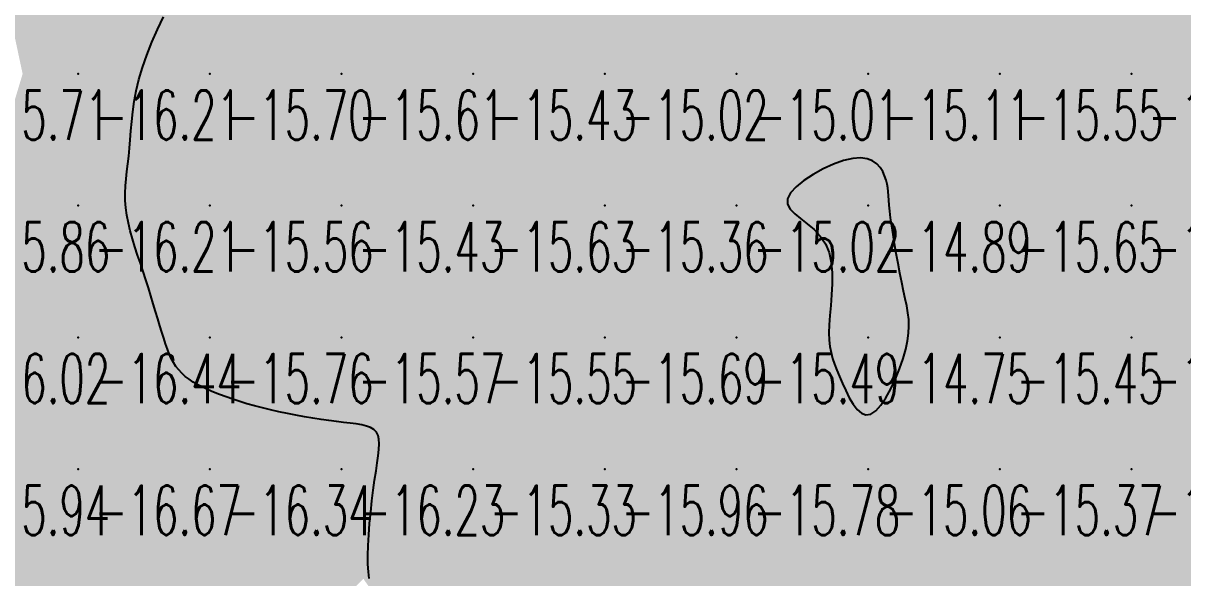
# Model space of a CAD drawing. Header units: millimetres. Extents: x 88261 to 90953, y 390274 to 392322.
# Drawn here: x 89646.1 to 89734.1, y 390839 to 390881.1 of the extents above; entities that cross this region are included whole.
import ezdxf
from ezdxf.enums import TextEntityAlignment as Align

# ---------------------------------------------------------------- set-up
doc = ezdxf.new("R2010")
doc.units = ezdxf.units.MM
doc.header["$LTSCALE"] = 25
for name, color, linetype in [('CN_03_00', 7, 'Continuous'), ('CN_04_00', 242, 'Continuous'), ('COTEAlt', 7, 'Continuous'), ('TN_COLORIAGE', 7, 'Continuous')]:
    doc.layers.add(name, color=color, linetype=linetype)
doc.styles.add('Simplex 1.0', font='Simplex.shx', dxfattribs={"width": 0.99, "height": 2.5})
doc.styles.get("Standard").update_dxf_attribs({"font": 'times.ttf'})

# ---------------------------------------------------------------- blocks, each defined once
blk = doc.blocks.new('COTE')
at = {"color": 0}
blk.add_point((0, 0), dxfattribs=at)
at = {"layer": 'COTEAlt'}
blk.add_attdef('ALT', text='', height=3.75, dxfattribs=at).set_placement((1.25, -1.25), align=Align.TOP_LEFT)

msp = doc.modelspace()

# ---------------------------------------------------------------- linework, layer by layer
at = {"layer": 'CN_03_00', "elevation": -16, "flags": 128}
msp.add_lwpolyline([(89672.352, 390838.947), (89672.29, 390839.442), (89672.256, 390840.018), (89672.251, 390840.692), (89672.275, 390841.446), (89672.322, 390842.259), (89672.388, 390843.108), (89672.47, 390843.971), (89672.564, 390844.823), (89672.665, 390845.643), (89672.769, 390846.408), (89672.872, 390847.099), (89672.966, 390847.715), (89673.043, 390848.261), (89673.096, 390848.739), (89673.116, 390849.153), (89673.094, 390849.507), (89673.025, 390849.804), (89672.898, 390850.047), (89672.708, 390850.24), (89672.457, 390850.392), (89672.148, 390850.509), (89671.786, 390850.599), (89671.374, 390850.671), (89670.916, 390850.732), (89670.415, 390850.789), (89669.875, 390850.851), (89669.301, 390850.925), (89668.699, 390851.01), (89668.074, 390851.106), (89667.435, 390851.213), (89666.787, 390851.33), (89666.138, 390851.456), (89665.493, 390851.591), (89664.86, 390851.733), (89664.245, 390851.883), (89663.648, 390852.039), (89663.072, 390852.201), (89662.518, 390852.368), (89661.987, 390852.54), (89661.48, 390852.716), (89660.998, 390852.895), (89660.542, 390853.077), (89660.114, 390853.261), (89659.713, 390853.449), (89659.339, 390853.643), (89658.993, 390853.845), (89658.675, 390854.056), (89658.385, 390854.28), (89658.122, 390854.517), (89657.887, 390854.77), (89657.679, 390855.041), (89657.494, 390855.332), (89657.328, 390855.645), (89657.175, 390855.983), (89657.032, 390856.348), (89656.893, 390856.742), (89656.755, 390857.168), (89656.612, 390857.629), (89656.461, 390858.125), (89656.301, 390858.653), (89656.133, 390859.208), (89655.957, 390859.786), (89655.774, 390860.382), (89655.583, 390860.992), (89655.386, 390861.612), (89655.184, 390862.236), (89654.976, 390862.861), (89654.769, 390863.484), (89654.568, 390864.103), (89654.379, 390864.717), (89654.209, 390865.324), (89654.063, 390865.921), (89653.947, 390866.507), (89653.868, 390867.08), (89653.829, 390867.639), (89653.825, 390868.189), (89653.85, 390868.735), (89653.896, 390869.283), (89653.957, 390869.839), (89654.025, 390870.407), (89654.094, 390870.994), (89654.157, 390871.605), (89654.21, 390872.245), (89654.26, 390872.917), (89654.32, 390873.623), (89654.398, 390874.364), (89654.508, 390875.143), (89654.658, 390875.961), (89654.861, 390876.822), (89655.127, 390877.725), (89655.462, 390878.671), (89655.853, 390879.641), (89656.283, 390880.615), (89656.733, 390881.572)], dxfattribs=at)
at = {"layer": 'CN_04_00', "elevation": -15, "flags": 128}
msp.add_lwpolyline([(89710.827, 390851.654), (89711.216, 390852.087), (89711.603, 390852.661), (89711.974, 390853.34), (89712.321, 390854.085), (89712.632, 390854.859), (89712.896, 390855.624), (89713.102, 390856.343), (89713.243, 390856.988), (89713.322, 390857.568), (89713.348, 390858.102), (89713.328, 390858.609), (89713.27, 390859.109), (89713.18, 390859.622), (89713.068, 390860.165), (89712.94, 390860.758), (89712.802, 390861.415), (89712.661, 390862.121), (89712.52, 390862.858), (89712.383, 390863.606), (89712.253, 390864.345), (89712.136, 390865.055), (89712.035, 390865.718), (89711.955, 390866.314), (89711.896, 390866.829), (89711.856, 390867.271), (89711.826, 390867.655), (89711.801, 390867.993), (89711.772, 390868.301), (89711.735, 390868.592), (89711.681, 390868.88), (89711.604, 390869.18), (89711.497, 390869.499), (89711.351, 390869.824), (89711.154, 390870.136), (89710.898, 390870.415), (89710.572, 390870.642), (89710.167, 390870.799), (89709.671, 390870.865), (89709.075, 390870.822), (89708.378, 390870.657), (89707.616, 390870.385), (89706.832, 390870.029), (89706.07, 390869.61), (89705.375, 390869.152), (89704.791, 390868.676), (89704.363, 390868.204), (89704.133, 390867.759), (89704.132, 390867.355), (89704.328, 390866.982), (89704.674, 390866.621), (89705.122, 390866.253), (89705.626, 390865.86), (89706.139, 390865.424), (89706.615, 390864.925), (89707.006, 390864.347), (89707.276, 390863.676), (89707.436, 390862.931), (89707.508, 390862.133), (89707.512, 390861.308), (89707.47, 390860.478), (89707.403, 390859.668), (89707.333, 390858.9), (89707.281, 390858.198), (89707.265, 390857.58), (89707.286, 390857.033), (89707.343, 390856.541), (89707.433, 390856.086), (89707.553, 390855.649), (89707.702, 390855.214), (89707.878, 390854.762), (89708.079, 390854.275), (89708.302, 390853.745), (89708.546, 390853.196), (89708.812, 390852.663), (89709.099, 390852.178), (89709.406, 390851.776), (89709.733, 390851.49), (89710.08, 390851.354), (89710.445, 390851.401), (89710.827, 390851.654)], close=True, dxfattribs=at)
at = {"layer": 'TN_COLORIAGE', "color": 183}
for points in [[(89650.249, 390887.239, -16), (89645.016, 390882.007, -16), (89650.249, 390877.239, -16), (89646.036, 390877.239, -16)], [(89650.249, 390887.239, -16), (89659.467, 390887.239, -16), (89650.249, 390877.239, -16), (89659.115, 390886.106, -16)], [(89654.337, 390877.239, -16.209), (89659.115, 390886.106, -16.209), (89650.249, 390877.239, -16.209)], [(89646.036, 390877.239, -16.209), (89644.229, 390871.22, -16.209), (89650.249, 390877.239, -16.209)], [(89650.249, 390877.239, -16), (89644.229, 390871.22, -16), (89650.249, 390867.239, -16), (89644.269, 390867.239, -16)], [(89650.249, 390877.239, -16), (89654.337, 390877.239, -16), (89650.249, 390867.239, -16), (89654.297, 390871.288, -16)], [(89653.416, 390867.239, -16.206), (89654.297, 390871.288, -16.206), (89650.249, 390867.239, -16.206)], [(89650.249, 390867.239, -16), (89644.269, 390867.239, -16), (89640.249, 390857.239, -16), (89640.249, 390858.627, -16)], [(89640.249, 390857.239, -16.206), (89650.249, 390857.239, -16.206), (89650.249, 390867.239, -16.206)], [(89650.249, 390857.239, -16), (89655.244, 390862.234, -16), (89650.249, 390867.239, -16), (89653.416, 390867.239, -16)], [(89655.244, 390862.234, -16.443), (89656.71, 390857.239, -16.443), (89650.249, 390857.239, -16.443)], [(89650.249, 390857.239, -16), (89641.422, 390848.413, -16), (89640.249, 390857.239, -16), (89640.249, 390854.493, -16)], [(89650.249, 390847.239, -16), (89641.056, 390847.239, -16), (89650.249, 390857.239, -16), (89641.422, 390848.413, -16)], [(89650.249, 390847.239, -16), (89657.591, 390854.581, -16), (89650.249, 390857.239, -16), (89656.71, 390857.239, -16)], [(89650.249, 390847.239, -16), (89657.591, 390854.581, -16), (89660.249, 390847.239, -16), (89660.249, 390853.055, -16)], [(89664.666, 390851.657, -16.337), (89660.249, 390853.055, -16.337), (89660.249, 390847.239, -16.337)], [(89660.249, 390847.239, -16), (89664.666, 390851.657, -16), (89670.249, 390847.239, -16), (89670.249, 390850.718, -16)], [(89673.59, 390850.581, -16.227), (89670.249, 390850.718, -16.227), (89670.249, 390847.239, -16.227)], [(89672.777, 390847.239, -16.227), (89673.59, 390850.581, -16.227), (89670.249, 390847.239, -16.227)], [(89650.249, 390847.239, -16), (89641.056, 390847.239, -16), (89640.249, 390837.239, -16), (89640.249, 390842.642, -16)], [(89640.249, 390837.239, -16.67), (89650.249, 390837.239, -16.67), (89650.249, 390847.239, -16.67)], [(89650.249, 390847.239, -16.337), (89650.249, 390837.239, -16.337), (89660.249, 390847.239, -16.337)], [(89650.249, 390837.239, -16.337), (89660.249, 390837.239, -16.337), (89660.249, 390847.239, -16.337)], [(89660.249, 390847.239, -16.227), (89660.249, 390837.239, -16.227), (89670.249, 390847.239, -16.227)], [(89660.249, 390837.239, -16.227), (89670.249, 390837.239, -16.227), (89670.249, 390847.239, -16.227)], [(89670.249, 390847.239, -16), (89672.777, 390847.239, -16), (89670.249, 390837.239, -16), (89671.917, 390838.908, -16)]]:
    msp.add_solid(points, dxfattribs=at)
at = {"layer": 'TN_COLORIAGE', "color": 241}
for points in [[(89659.115, 390886.106, -15.697), (89654.337, 390877.239, -15.697), (89660.249, 390887.239, -15.697), (89660.249, 390877.239, -15.697)], [(89660.249, 390887.239, -15.695), (89660.249, 390877.239, -15.695), (89670.249, 390887.239, -15.695)], [(89660.249, 390877.239, -15.695), (89670.249, 390877.239, -15.695), (89670.249, 390887.239, -15.695)], [(89670.249, 390887.239, -15.448), (89670.249, 390877.239, -15.448), (89680.249, 390887.239, -15.448)], [(89670.249, 390877.239, -15.448), (89680.249, 390877.239, -15.448), (89680.249, 390887.239, -15.448)], [(89680.249, 390887.239, -15.18), (89680.249, 390877.239, -15.18), (89690.249, 390887.239, -15.18)], [(89680.249, 390877.239, -15.18), (89690.249, 390877.239, -15.18), (89690.249, 390887.239, -15.18)], [(89690.249, 390887.239, -15.155), (89690.249, 390877.239, -15.155), (89700.249, 390887.239, -15.155)], [(89690.249, 390877.239, -15.155), (89700.249, 390877.239, -15.155), (89700.249, 390887.239, -15.155)], [(89700.249, 390887.239, -15.332), (89700.249, 390877.239, -15.332), (89710.249, 390887.239, -15.332)], [(89700.249, 390877.239, -15.332), (89710.249, 390877.239, -15.332), (89710.249, 390887.239, -15.332)], [(89710.249, 390887.239, -15.316), (89710.249, 390877.239, -15.316), (89720.249, 390887.239, -15.316)], [(89710.249, 390877.239, -15.316), (89720.249, 390877.239, -15.316), (89720.249, 390887.239, -15.316)], [(89720.249, 390887.239, -15.239), (89720.249, 390877.239, -15.239), (89730.249, 390887.239, -15.239)], [(89720.249, 390877.239, -15.239), (89730.249, 390877.239, -15.239), (89730.249, 390887.239, -15.239)], [(89730.249, 390877.239, -15), (89736.403, 390883.393, -15), (89730.249, 390887.239, -15), (89734.876, 390887.239, -15)], [(89736.403, 390883.393, -15.444), (89738.157, 390877.239, -15.444), (89730.249, 390877.239, -15.444)], [(89654.297, 390871.288, -15.556), (89653.416, 390867.239, -15.556), (89660.249, 390877.239, -15.556), (89660.249, 390867.239, -15.556)], [(89654.297, 390871.288, -15.697), (89654.337, 390877.239, -15.697), (89660.249, 390877.239, -15.697)], [(89660.249, 390877.239, -15.609), (89660.249, 390867.239, -15.609), (89670.249, 390877.239, -15.609)], [(89660.249, 390867.239, -15.609), (89670.249, 390867.239, -15.609), (89670.249, 390877.239, -15.609)], [(89670.249, 390877.239, -15.434), (89670.249, 390867.239, -15.434), (89680.249, 390877.239, -15.434)], [(89670.249, 390867.239, -15.434), (89680.249, 390867.239, -15.434), (89680.249, 390877.239, -15.434)], [(89680.249, 390877.239, -15.019), (89680.249, 390867.239, -15.019), (89690.249, 390877.239, -15.019)], [(89680.249, 390867.239, -15.019), (89690.249, 390867.239, -15.019), (89690.249, 390877.239, -15.019)], [(89690.249, 390877.239, -15.007), (89690.249, 390867.239, -15.007), (89700.249, 390877.239, -15.007)], [(89690.249, 390867.239, -15.007), (89700.249, 390867.239, -15.007), (89700.249, 390877.239, -15.007)], [(89700.249, 390877.239, -15.111), (89700.249, 390867.239, -15.111), (89710.249, 390877.239, -15.111)], [(89710.249, 390877.239, -15), (89710.249, 390872.195, -15), (89700.249, 390867.239, -15), (89701.536, 390867.239, -15)], [(89720.249, 390877.239, -15), (89711.92, 390868.911, -15), (89710.249, 390877.239, -15), (89710.249, 390872.195, -15)], [(89720.249, 390867.239, -15), (89711.695, 390867.239, -15), (89720.249, 390877.239, -15), (89711.92, 390868.911, -15)], [(89720.249, 390877.239, -15.444), (89720.249, 390867.239, -15.444), (89730.249, 390877.239, -15.444)], [(89720.249, 390867.239, -15.444), (89730.249, 390867.239, -15.444), (89730.249, 390877.239, -15.444)], [(89730.249, 390867.239, -15), (89738.976, 390875.966, -15), (89730.249, 390877.239, -15), (89738.157, 390877.239, -15)], [(89730.249, 390867.239, -15), (89738.976, 390875.966, -15), (89740.249, 390867.239, -15), (89740.249, 390871.396, -15)], [(89653.416, 390867.239, -15.556), (89655.244, 390862.234, -15.556), (89660.249, 390867.239, -15.556)], [(89656.71, 390857.239, -15.556), (89655.244, 390862.234, -15.556), (89660.249, 390857.239, -15.556), (89660.249, 390867.239, -15.556)], [(89660.249, 390867.239, -15.429), (89660.249, 390857.239, -15.429), (89670.249, 390867.239, -15.429)], [(89660.249, 390857.239, -15.429), (89670.249, 390857.239, -15.429), (89670.249, 390867.239, -15.429)], [(89670.249, 390867.239, -15.633), (89670.249, 390857.239, -15.633), (89680.249, 390867.239, -15.633)], [(89670.249, 390857.239, -15.633), (89680.249, 390857.239, -15.633), (89680.249, 390867.239, -15.633)], [(89680.249, 390867.239, -15.364), (89680.249, 390857.239, -15.364), (89690.249, 390867.239, -15.364)], [(89680.249, 390857.239, -15.364), (89690.249, 390857.239, -15.364), (89690.249, 390867.239, -15.364)], [(89690.249, 390867.239, -15.016), (89690.249, 390857.239, -15.016), (89700.249, 390867.239, -15.016)], [(89690.249, 390857.239, -15.016), (89700.249, 390857.239, -15.016), (89700.249, 390867.239, -15.016)], [(89700.249, 390857.239, -15), (89708.41, 390865.4, -15), (89700.249, 390867.239, -15), (89701.536, 390867.239, -15)], [(89713.027, 390860.018, -15.647), (89711.695, 390867.239, -15.647), (89720.249, 390867.239, -15.647)], [(89720.249, 390867.239, -15), (89713.027, 390860.018, -15), (89720.249, 390857.239, -15), (89713.834, 390857.239, -15)], [(89720.249, 390867.239, -15.806), (89720.249, 390857.239, -15.806), (89730.249, 390867.239, -15.806)], [(89720.249, 390857.239, -15.806), (89730.249, 390857.239, -15.806), (89730.249, 390867.239, -15.806)], [(89730.249, 390867.239, -15.084), (89730.249, 390857.239, -15.084), (89740.249, 390867.239, -15.084)], [(89730.249, 390857.239, -15.084), (89740.249, 390857.239, -15.084), (89740.249, 390867.239, -15.084)], [(89706.859, 390857.239, -15.485), (89708.41, 390865.4, -15.485), (89700.249, 390857.239, -15.485)], [(89656.71, 390857.239, -15.757), (89657.591, 390854.581, -15.757), (89660.249, 390857.239, -15.757)], [(89660.249, 390853.055, -15.757), (89657.591, 390854.581, -15.757), (89660.249, 390857.239, -15.757)], [(89660.249, 390853.055, -15.574), (89664.666, 390851.657, -15.574), (89660.249, 390857.239, -15.574), (89670.249, 390857.239, -15.574)], [(89670.249, 390850.718, -15.574), (89664.666, 390851.657, -15.574), (89670.249, 390857.239, -15.574)], [(89670.249, 390850.718, -15.547), (89673.59, 390850.581, -15.547), (89670.249, 390857.239, -15.547), (89680.249, 390857.239, -15.547)], [(89673.59, 390850.581, -15.328), (89672.777, 390847.239, -15.328), (89680.249, 390857.239, -15.328), (89680.249, 390847.239, -15.328)], [(89680.249, 390857.239, -15.694), (89680.249, 390847.239, -15.694), (89690.249, 390857.239, -15.694)], [(89680.249, 390847.239, -15.694), (89690.249, 390847.239, -15.694), (89690.249, 390857.239, -15.694)], [(89690.249, 390857.239, -15.485), (89690.249, 390847.239, -15.485), (89700.249, 390857.239, -15.485)], [(89690.249, 390847.239, -15.485), (89700.249, 390847.239, -15.485), (89700.249, 390857.239, -15.485)], [(89700.249, 390847.239, -15), (89707.841, 390854.832, -15), (89700.249, 390857.239, -15), (89706.859, 390857.239, -15)], [(89720.249, 390857.239, -15), (89713.834, 390857.239, -15), (89710.249, 390847.239, -15), (89710.249, 390849.085, -15)], [(89710.249, 390847.239, -15.445), (89720.249, 390847.239, -15.445), (89720.249, 390857.239, -15.445)], [(89720.249, 390857.239, -15.831), (89720.249, 390847.239, -15.831), (89730.249, 390857.239, -15.831)], [(89720.249, 390847.239, -15.831), (89730.249, 390847.239, -15.831), (89730.249, 390857.239, -15.831)], [(89730.249, 390857.239, -15.428), (89730.249, 390847.239, -15.428), (89740.249, 390857.239, -15.428)], [(89730.249, 390847.239, -15.428), (89740.249, 390847.239, -15.428), (89740.249, 390857.239, -15.428)], [(89700.249, 390847.239, -15), (89707.841, 390854.832, -15), (89710.249, 390847.239, -15), (89710.249, 390849.085, -15)], [(89671.917, 390838.908, -15.328), (89672.777, 390847.239, -15.328), (89680.249, 390847.239, -15.328)], [(89673.089, 390837.239, -15.328), (89671.917, 390838.908, -15.328), (89680.249, 390837.239, -15.328), (89680.249, 390847.239, -15.328)], [(89680.249, 390847.239, -15.962), (89680.249, 390837.239, -15.962), (89690.249, 390847.239, -15.962)], [(89680.249, 390837.239, -15.962), (89690.249, 390837.239, -15.962), (89690.249, 390847.239, -15.962)], [(89690.249, 390847.239, -15.785), (89690.249, 390837.239, -15.785), (89700.249, 390847.239, -15.785)], [(89690.249, 390837.239, -15.785), (89700.249, 390837.239, -15.785), (89700.249, 390847.239, -15.785)], [(89700.249, 390847.239, -15.056), (89700.249, 390837.239, -15.056), (89710.249, 390847.239, -15.056)], [(89700.249, 390837.239, -15.056), (89710.249, 390837.239, -15.056), (89710.249, 390847.239, -15.056)], [(89710.249, 390847.239, -15.366), (89710.249, 390837.239, -15.366), (89720.249, 390847.239, -15.366)], [(89710.249, 390837.239, -15.366), (89720.249, 390837.239, -15.366), (89720.249, 390847.239, -15.366)], [(89720.249, 390847.239, -15.753), (89720.249, 390837.239, -15.753), (89730.249, 390847.239, -15.753)], [(89720.249, 390837.239, -15.753), (89730.249, 390837.239, -15.753), (89730.249, 390847.239, -15.753)], [(89730.249, 390847.239, -15.408), (89730.249, 390837.239, -15.408), (89740.249, 390847.239, -15.408)], [(89730.249, 390837.239, -15.408), (89740.249, 390837.239, -15.408), (89740.249, 390847.239, -15.408)]]:
    msp.add_solid(points, dxfattribs=at)
at = {"layer": 'TN_COLORIAGE', "color": 231}
for points in [[(89701.536, 390867.239, -14.891), (89710.249, 390872.195, -14.891), (89710.249, 390867.239, -14.891)], [(89710.249, 390872.195, -14.891), (89711.92, 390868.911, -14.891), (89710.249, 390867.239, -14.891)], [(89711.92, 390868.911, -14.891), (89711.695, 390867.239, -14.891), (89710.249, 390867.239, -14.891)], [(89701.536, 390867.239, -14.891), (89708.41, 390865.4, -14.891), (89710.249, 390867.239, -14.891)], [(89708.41, 390865.4, -14.751), (89706.859, 390857.239, -14.751), (89710.249, 390867.239, -14.751), (89710.249, 390857.239, -14.751)], [(89711.695, 390867.239, -14.751), (89713.027, 390860.018, -14.751), (89710.249, 390867.239, -14.751), (89710.249, 390857.239, -14.751)], [(89713.834, 390857.239, -14.751), (89713.027, 390860.018, -14.751), (89710.249, 390857.239, -14.751)], [(89706.859, 390857.239, -14.751), (89707.841, 390854.832, -14.751), (89710.249, 390857.239, -14.751)], [(89710.249, 390849.085, -14.751), (89707.841, 390854.832, -14.751), (89710.249, 390857.239, -14.751)], [(89710.249, 390849.085, -14.751), (89713.834, 390857.239, -14.751), (89710.249, 390857.239, -14.751)]]:
    msp.add_solid(points, dxfattribs=at)

# ---------------------------------------------------------------- block references
at = {"layer": 'COTEAlt'}
ref = msp.add_blockref('COTE', (89640.249, 390877.239), dxfattribs=at)
ref.add_attrib('ALT', '-15.71', dxfattribs={"height": 3.75, "style": 'Simplex 1.0', "width": 0.6}).set_placement((89641.499, 390875.989), align=Align.TOP_LEFT)
ref = msp.add_blockref('COTE', (89650.249, 390877.239), dxfattribs=at)
ref.add_attrib('ALT', '-16.21', dxfattribs={"height": 3.75, "style": 'Simplex 1.0', "width": 0.6}).set_placement((89651.499, 390875.989), align=Align.TOP_LEFT)
ref = msp.add_blockref('COTE', (89660.249, 390877.239), dxfattribs=at)
ref.add_attrib('ALT', '-15.70', dxfattribs={"height": 3.75, "style": 'Simplex 1.0', "width": 0.6}).set_placement((89661.499, 390875.989), align=Align.TOP_LEFT)
ref = msp.add_blockref('COTE', (89670.249, 390877.239), dxfattribs=at)
ref.add_attrib('ALT', '-15.61', dxfattribs={"height": 3.75, "style": 'Simplex 1.0', "width": 0.6}).set_placement((89671.499, 390875.989), align=Align.TOP_LEFT)
ref = msp.add_blockref('COTE', (89680.249, 390877.239), dxfattribs=at)
ref.add_attrib('ALT', '-15.43', dxfattribs={"height": 3.75, "style": 'Simplex 1.0', "width": 0.6}).set_placement((89681.499, 390875.989), align=Align.TOP_LEFT)
ref = msp.add_blockref('COTE', (89690.249, 390877.239), dxfattribs=at)
ref.add_attrib('ALT', '-15.02', dxfattribs={"height": 3.75, "style": 'Simplex 1.0', "width": 0.6}).set_placement((89691.499, 390875.989), align=Align.TOP_LEFT)
ref = msp.add_blockref('COTE', (89700.249, 390877.239), dxfattribs=at)
ref.add_attrib('ALT', '-15.01', dxfattribs={"height": 3.75, "style": 'Simplex 1.0', "width": 0.6}).set_placement((89701.499, 390875.989), align=Align.TOP_LEFT)
ref = msp.add_blockref('COTE', (89710.249, 390877.239), dxfattribs=at)
ref.add_attrib('ALT', '-15.11', dxfattribs={"height": 3.75, "style": 'Simplex 1.0', "width": 0.6}).set_placement((89711.499, 390875.989), align=Align.TOP_LEFT)
ref = msp.add_blockref('COTE', (89720.249, 390877.239), dxfattribs=at)
ref.add_attrib('ALT', '-15.55', dxfattribs={"height": 3.75, "style": 'Simplex 1.0', "width": 0.6}).set_placement((89721.499, 390875.989), align=Align.TOP_LEFT)
ref = msp.add_blockref('COTE', (89730.249, 390877.239), dxfattribs=at)
ref.add_attrib('ALT', '-15.44', dxfattribs={"height": 3.75, "style": 'Simplex 1.0', "width": 0.6}).set_placement((89731.499, 390875.989), align=Align.TOP_LEFT)
ref = msp.add_blockref('COTE', (89640.249, 390867.239), dxfattribs=at)
ref.add_attrib('ALT', '-15.86', dxfattribs={"height": 3.75, "style": 'Simplex 1.0', "width": 0.6}).set_placement((89641.499, 390865.989), align=Align.TOP_LEFT)
ref = msp.add_blockref('COTE', (89650.249, 390867.239), dxfattribs=at)
ref.add_attrib('ALT', '-16.21', dxfattribs={"height": 3.75, "style": 'Simplex 1.0', "width": 0.6}).set_placement((89651.499, 390865.989), align=Align.TOP_LEFT)
ref = msp.add_blockref('COTE', (89660.249, 390867.239), dxfattribs=at)
ref.add_attrib('ALT', '-15.56', dxfattribs={"height": 3.75, "style": 'Simplex 1.0', "width": 0.6}).set_placement((89661.499, 390865.989), align=Align.TOP_LEFT)
ref = msp.add_blockref('COTE', (89670.249, 390867.239), dxfattribs=at)
ref.add_attrib('ALT', '-15.43', dxfattribs={"height": 3.75, "style": 'Simplex 1.0', "width": 0.6}).set_placement((89671.499, 390865.989), align=Align.TOP_LEFT)
ref = msp.add_blockref('COTE', (89680.249, 390867.239), dxfattribs=at)
ref.add_attrib('ALT', '-15.63', dxfattribs={"height": 3.75, "style": 'Simplex 1.0', "width": 0.6}).set_placement((89681.499, 390865.989), align=Align.TOP_LEFT)
ref = msp.add_blockref('COTE', (89690.249, 390867.239), dxfattribs=at)
ref.add_attrib('ALT', '-15.36', dxfattribs={"height": 3.75, "style": 'Simplex 1.0', "width": 0.6}).set_placement((89691.499, 390865.989), align=Align.TOP_LEFT)
ref = msp.add_blockref('COTE', (89700.249, 390867.239), dxfattribs=at)
ref.add_attrib('ALT', '-15.02', dxfattribs={"height": 3.75, "style": 'Simplex 1.0', "width": 0.6}).set_placement((89701.499, 390865.989), align=Align.TOP_LEFT)
ref = msp.add_blockref('COTE', (89710.249, 390867.239), dxfattribs=at)
ref.add_attrib('ALT', '-14.89', dxfattribs={"height": 3.75, "style": 'Simplex 1.0', "width": 0.6}).set_placement((89711.499, 390865.989), align=Align.TOP_LEFT)
ref = msp.add_blockref('COTE', (89720.249, 390867.239), dxfattribs=at)
ref.add_attrib('ALT', '-15.65', dxfattribs={"height": 3.75, "style": 'Simplex 1.0', "width": 0.6}).set_placement((89721.499, 390865.989), align=Align.TOP_LEFT)
ref = msp.add_blockref('COTE', (89730.249, 390867.239), dxfattribs=at)
ref.add_attrib('ALT', '-15.81', dxfattribs={"height": 3.75, "style": 'Simplex 1.0', "width": 0.6}).set_placement((89731.499, 390865.989), align=Align.TOP_LEFT)
ref = msp.add_blockref('COTE', (89640.249, 390857.239), dxfattribs=at)
ref.add_attrib('ALT', '-16.02', dxfattribs={"height": 3.75, "style": 'Simplex 1.0', "width": 0.6}).set_placement((89641.499, 390855.989), align=Align.TOP_LEFT)
ref = msp.add_blockref('COTE', (89650.249, 390857.239), dxfattribs=at)
ref.add_attrib('ALT', '-16.44', dxfattribs={"height": 3.75, "style": 'Simplex 1.0', "width": 0.6}).set_placement((89651.499, 390855.989), align=Align.TOP_LEFT)
ref = msp.add_blockref('COTE', (89660.249, 390857.239), dxfattribs=at)
ref.add_attrib('ALT', '-15.76', dxfattribs={"height": 3.75, "style": 'Simplex 1.0', "width": 0.6}).set_placement((89661.499, 390855.989), align=Align.TOP_LEFT)
ref = msp.add_blockref('COTE', (89670.249, 390857.239), dxfattribs=at)
ref.add_attrib('ALT', '-15.57', dxfattribs={"height": 3.75, "style": 'Simplex 1.0', "width": 0.6}).set_placement((89671.499, 390855.989), align=Align.TOP_LEFT)
ref = msp.add_blockref('COTE', (89680.249, 390857.239), dxfattribs=at)
ref.add_attrib('ALT', '-15.55', dxfattribs={"height": 3.75, "style": 'Simplex 1.0', "width": 0.6}).set_placement((89681.499, 390855.989), align=Align.TOP_LEFT)
ref = msp.add_blockref('COTE', (89690.249, 390857.239), dxfattribs=at)
ref.add_attrib('ALT', '-15.69', dxfattribs={"height": 3.75, "style": 'Simplex 1.0', "width": 0.6}).set_placement((89691.499, 390855.989), align=Align.TOP_LEFT)
ref = msp.add_blockref('COTE', (89700.249, 390857.239), dxfattribs=at)
ref.add_attrib('ALT', '-15.49', dxfattribs={"height": 3.75, "style": 'Simplex 1.0', "width": 0.6}).set_placement((89701.499, 390855.989), align=Align.TOP_LEFT)
ref = msp.add_blockref('COTE', (89710.249, 390857.239), dxfattribs=at)
ref.add_attrib('ALT', '-14.75', dxfattribs={"height": 3.75, "style": 'Simplex 1.0', "width": 0.6}).set_placement((89711.499, 390855.989), align=Align.TOP_LEFT)
ref = msp.add_blockref('COTE', (89720.249, 390857.239), dxfattribs=at)
ref.add_attrib('ALT', '-15.45', dxfattribs={"height": 3.75, "style": 'Simplex 1.0', "width": 0.6}).set_placement((89721.499, 390855.989), align=Align.TOP_LEFT)
ref = msp.add_blockref('COTE', (89730.249, 390857.239), dxfattribs=at)
ref.add_attrib('ALT', '-15.83', dxfattribs={"height": 3.75, "style": 'Simplex 1.0', "width": 0.6}).set_placement((89731.499, 390855.989), align=Align.TOP_LEFT)
ref = msp.add_blockref('COTE', (89640.249, 390847.239), dxfattribs=at)
ref.add_attrib('ALT', '-15.94', dxfattribs={"height": 3.75, "style": 'Simplex 1.0', "width": 0.6}).set_placement((89641.499, 390845.989), align=Align.TOP_LEFT)
ref = msp.add_blockref('COTE', (89650.249, 390847.239), dxfattribs=at)
ref.add_attrib('ALT', '-16.67', dxfattribs={"height": 3.75, "style": 'Simplex 1.0', "width": 0.6}).set_placement((89651.499, 390845.989), align=Align.TOP_LEFT)
ref = msp.add_blockref('COTE', (89660.249, 390847.239), dxfattribs=at)
ref.add_attrib('ALT', '-16.34', dxfattribs={"height": 3.75, "style": 'Simplex 1.0', "width": 0.6}).set_placement((89661.499, 390845.989), align=Align.TOP_LEFT)
ref = msp.add_blockref('COTE', (89670.249, 390847.239), dxfattribs=at)
ref.add_attrib('ALT', '-16.23', dxfattribs={"height": 3.75, "style": 'Simplex 1.0', "width": 0.6}).set_placement((89671.499, 390845.989), align=Align.TOP_LEFT)
ref = msp.add_blockref('COTE', (89680.249, 390847.239), dxfattribs=at)
ref.add_attrib('ALT', '-15.33', dxfattribs={"height": 3.75, "style": 'Simplex 1.0', "width": 0.6}).set_placement((89681.499, 390845.989), align=Align.TOP_LEFT)
ref = msp.add_blockref('COTE', (89690.249, 390847.239), dxfattribs=at)
ref.add_attrib('ALT', '-15.96', dxfattribs={"height": 3.75, "style": 'Simplex 1.0', "width": 0.6}).set_placement((89691.499, 390845.989), align=Align.TOP_LEFT)
ref = msp.add_blockref('COTE', (89700.249, 390847.239), dxfattribs=at)
ref.add_attrib('ALT', '-15.78', dxfattribs={"height": 3.75, "style": 'Simplex 1.0', "width": 0.6}).set_placement((89701.499, 390845.989), align=Align.TOP_LEFT)
ref = msp.add_blockref('COTE', (89710.249, 390847.239), dxfattribs=at)
ref.add_attrib('ALT', '-15.06', dxfattribs={"height": 3.75, "style": 'Simplex 1.0', "width": 0.6}).set_placement((89711.499, 390845.989), align=Align.TOP_LEFT)
ref = msp.add_blockref('COTE', (89720.249, 390847.239), dxfattribs=at)
ref.add_attrib('ALT', '-15.37', dxfattribs={"height": 3.75, "style": 'Simplex 1.0', "width": 0.6}).set_placement((89721.499, 390845.989), align=Align.TOP_LEFT)
ref = msp.add_blockref('COTE', (89730.249, 390847.239), dxfattribs=at)
ref.add_attrib('ALT', '-15.75', dxfattribs={"height": 3.75, "style": 'Simplex 1.0', "width": 0.6}).set_placement((89731.499, 390845.989), align=Align.TOP_LEFT)

doc.saveas('drawing.dxf')
